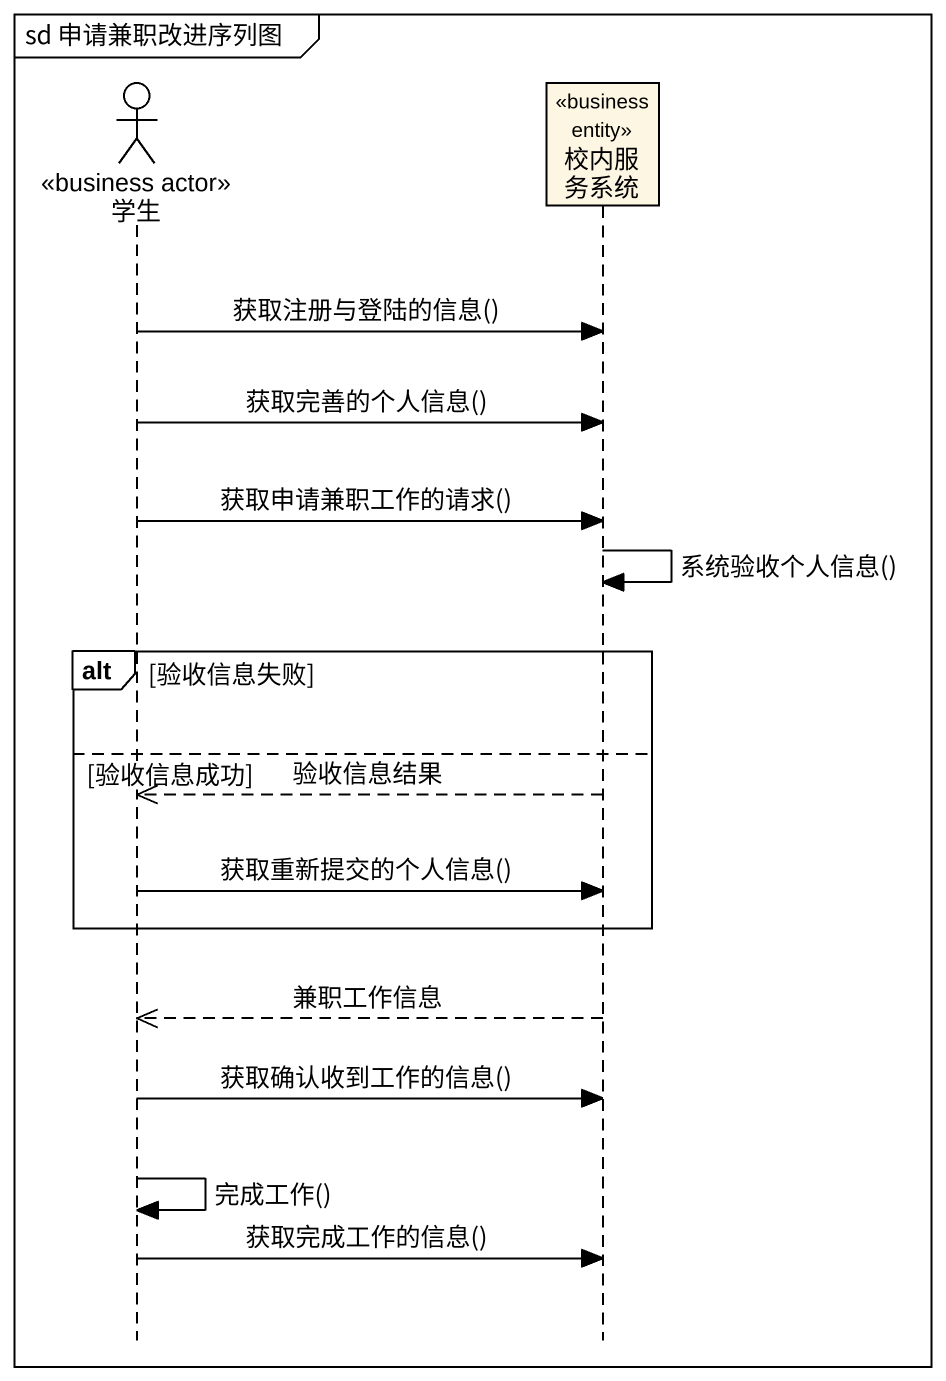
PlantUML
@startuml
mainframe sd 申请兼职改进序列图
hide footbox
actor 学生 <<business actor>>
participant 校内服务系统 <<business entity>>

学生 -> 校内服务系统 : 获取注册与登陆的信息()
学生 -> 校内服务系统 : 获取完善的个人信息()
学生 -> 校内服务系统 : 获取申请兼职工作的请求()
校内服务系统 -> 校内服务系统 : 系统验收个人信息()
alt 验收信息失败
else 验收信息成功
  校内服务系统 -->> 学生 : 验收信息结果
  学生 -> 校内服务系统 : 获取重新提交的个人信息()
end
校内服务系统 -->> 学生 : 兼职工作信息
学生 -> 校内服务系统 : 获取确认收到工作的信息()
学生 -> 学生 : 完成工作()
学生 -> 校内服务系统 : 获取完成工作的信息()
@enduml
